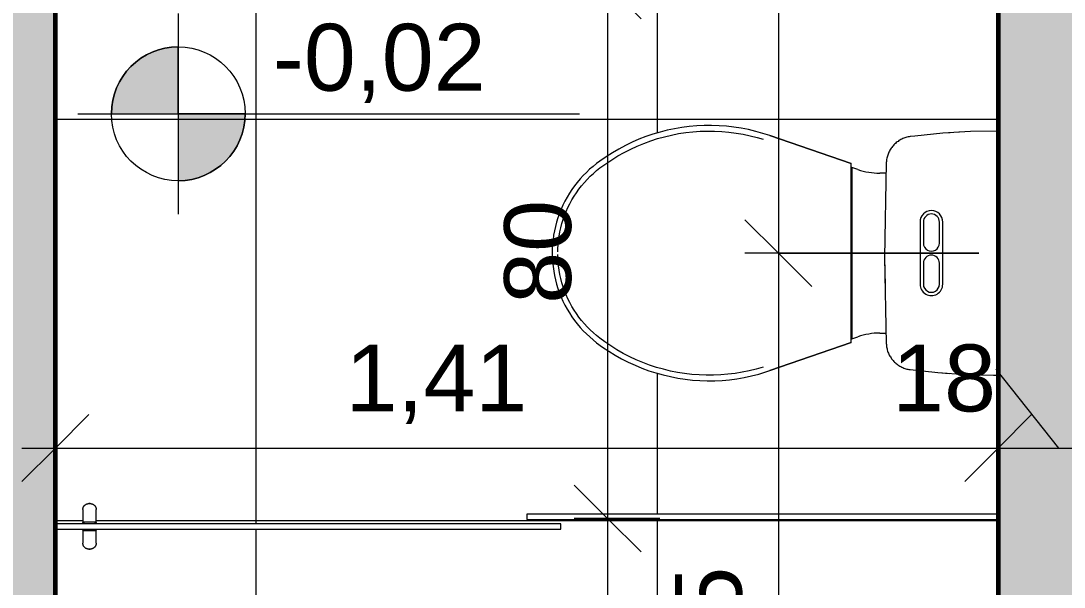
# Model space of a CAD drawing. Header units: millimetres. Extents: x -168557 to 193771, y -108373 to 197278.
# Drawn here: x 182771 to 184331, y -15529 to -14683 of the extents above; entities that cross this region are included whole.
import ezdxf

# ---------------------------------------------------------------- set-up
doc = ezdxf.new("R2010")
doc.units = ezdxf.units.MM
for name, color, linetype, lineweight in [('A-ANNO-DIMS', 211, 'Continuous', 9), ('A-ANNO-DIMS-50', 211, 'Continuous', 9), ('A-FLOR-PATT', 8, 'Continuous', 25), ('A-GENM', 13, 'Continuous', 9), ('A-WALL', 113, 'Continuous', 9), ('A-WALL-PATT', 111, 'Continuous', 25), ('G-ANNO-DIMS', 111, 'Continuous', 9), ('P-SANR-FIXT', 6, 'Continuous', 9)]:
    doc.layers.add(name, color=color, linetype=linetype, lineweight=lineweight)
doc.styles.add('@Arial Unicode MS_1', font='', dxfattribs={"height": 100})
doc.styles.add('Arial_2', font='arial.ttf', dxfattribs={"height": 100})
doc.styles.get('@Arial Unicode MS_1').set_extended_font_data('@Arial Unicode MS')
doc.dimstyles.new('CRT_-__Metros_-_Linha_de_chamada_3_5_mm_2', dxfattribs={"dimscale": 304.8, "dimtxt": 100.584485, "dimasz": 0.328084, "dimexe": 0.164042, "dimexo": 0.0625, "dimgap": 0.082021, "dimtad": 1, "dimdec": 0, "dimlfac": 0.1, "dimdsep": 46, "dimtxsty": '@Arial Unicode MS_1', "dimblk1": 'OBLIQUE', "dimblk2": 'OBLIQUE', "dimsah": 1, "dimcen": 0.09, "dimdle": 0.164042, "dimazin": 0, "dimtfac": 1, "dimtdec": 4, "dimtix": 1, "dimtmove": 0, "dimatfit": 3, "dimfxl": 0.984252, "dimfxlon": 1, "dimtvp": 1, "dimtolj": 1, "dimtzin": 0, "dimarcsym": 2})
doc.dimstyles.new('CRT_-__Metros_-_Linha_de_chamada_3_5_mm_3', dxfattribs={"dimscale": 304.8, "dimtxt": 100.584485, "dimasz": 0.328084, "dimexe": 0.164042, "dimexo": 0.0625, "dimgap": 0.082021, "dimtad": 1, "dimlfac": 0.001, "dimrnd": 0.01, "dimzin": 0, "dimdsep": 46, "dimtxsty": '@Arial Unicode MS_1', "dimblk1": 'OBLIQUE', "dimblk2": 'OBLIQUE', "dimsah": 1, "dimcen": 0.09, "dimdle": 0.164042, "dimazin": 0, "dimtfac": 1, "dimtdec": 4, "dimtix": 1, "dimtmove": 0, "dimatfit": 3, "dimfxl": 0.984252, "dimfxlon": 1, "dimtvp": 1, "dimtolj": 1, "dimtzin": 0, "dimarcsym": 2})
doc.dimstyles.new('CRT_-__Metros_-_Linha_de_chamada_3_5_mm_4', dxfattribs={"dimscale": 304.8, "dimtxt": 100.584485, "dimasz": 0.328084, "dimexe": 0.164042, "dimexo": 0.0625, "dimgap": 0.082021, "dimtad": 1, "dimdec": 0, "dimlfac": 0.1, "dimdsep": 46, "dimtxsty": '@Arial Unicode MS_1', "dimblk1": 'OBLIQUE', "dimblk2": 'OBLIQUE', "dimsah": 1, "dimcen": 0.09, "dimdle": 0.164042, "dimazin": 0, "dimtfac": 1, "dimtdec": 4, "dimtix": 1, "dimtmove": 1, "dimatfit": 3, "dimfxl": 0.984252, "dimfxlon": 1, "dimtvp": 1, "dimtolj": 1, "dimtzin": 0, "dimarcsym": 2})
doc.dimstyles.new('CRT_-__Metros_-_Linha_de_chamada_3_5_mm_5', dxfattribs={"dimscale": 304.8, "dimtxt": 100.584485, "dimasz": 0.328084, "dimexe": 0.164042, "dimexo": 0.0625, "dimgap": 0.082021, "dimtad": 1, "dimlfac": 0.001, "dimrnd": 0.01, "dimzin": 0, "dimdsep": 46, "dimtxsty": '@Arial Unicode MS_1', "dimblk1": 'OBLIQUE', "dimblk2": 'OBLIQUE', "dimsah": 1, "dimcen": 0.09, "dimdle": 0.164042, "dimazin": 0, "dimtfac": 1, "dimtdec": 4, "dimtix": 1, "dimtmove": 2, "dimatfit": 3, "dimfxl": 0.984252, "dimfxlon": 1, "dimtvp": 1, "dimtolj": 1, "dimtzin": 0, "dimarcsym": 2})
doc.dimstyles.new('CRT_-__Metros_-_Linha_de_chamada_3_5_mm_6', dxfattribs={"dimscale": 304.8, "dimtxt": 100.584485, "dimasz": 0.328084, "dimexe": 0.164042, "dimexo": 0.0625, "dimgap": 0.082021, "dimtad": 1, "dimdec": 0, "dimlfac": 0.1, "dimdsep": 46, "dimtxsty": '@Arial Unicode MS_1', "dimblk1": 'OBLIQUE', "dimblk2": 'OBLIQUE', "dimsah": 1, "dimcen": 0.09, "dimdle": 0.164042, "dimazin": 0, "dimtfac": 1, "dimtdec": 4, "dimtix": 1, "dimtmove": 2, "dimatfit": 3, "dimfxl": 0.984252, "dimfxlon": 1, "dimtvp": 1, "dimtolj": 1, "dimtzin": 0, "dimarcsym": 2})

# ---------------------------------------------------------------- blocks, each defined once
blk = doc.blocks.new('CRT_MGN_BNH_Box frontal F1 Tec-Vidro - CRT_MGN_BNH_Box frontal F1 Tec-Vidro-3529761-TERREO')
at = {"layer": 'A-GENM', "color": 55}
for p, q in [((-664, 13.3), (-664, -5.6)), ((-644, -5.6), (-644, 13.3)), ((-644, -5.6), (-664, -5.6)), ((-664, -17.8), (-664, -36.7)), ((-644, -17.8), (-664, -17.8)), ((-644, -36.7), (-644, -17.8))]:
    blk.add_line(p, q, dxfattribs=at)
at = {"layer": 'A-GENM', "color": 55, "flags": 128}
for points in [[(-664, 13.3), (-664, 13.7), (-664, 14.1), (-663.9, 14.4), (-663.9, 14.8), (-663.8, 15.1), (-663.7, 15.5), (-663.6, 15.8), (-663.5, 16.2), (-663.4, 16.5), (-663.3, 16.8), (-663.1, 17.2), (-663, 17.5), (-662.8, 17.8), (-662.6, 18.1), (-662.4, 18.4), (-662.2, 18.7), (-662, 19), (-661.8, 19.3), (-661.5, 19.5), (-661.3, 19.8), (-661, 20), (-660.7, 20.3), (-660.5, 20.5), (-660.2, 20.7), (-659.9, 20.9), (-659.6, 21.1), (-659.2, 21.3), (-658.9, 21.4), (-658.6, 21.6), (-658.3, 21.7), (-657.9, 21.9), (-657.6, 22), (-657.2, 22.1), (-656.9, 22.1), (-656.5, 22.2), (-656.2, 22.3), (-655.8, 22.3), (-655.5, 22.3), (-655.1, 22.3), (-655, 22.3)], [(-653, 22.3), (-653, 22.3), (-653, 22.3), (-653, 22.3), (-653, 22.3), (-653, 22.3), (-653, 22.3), (-653.1, 22.3), (-653.1, 22.3), (-653.1, 22.3), (-653.1, 22.3), (-653.1, 22.3), (-653.1, 22.3), (-653.2, 22.3), (-653.2, 22.3), (-653.2, 22.3), (-653.2, 22.3), (-653.2, 22.3), (-653.3, 22.3), (-653.3, 22.3), (-653.3, 22.3), (-653.4, 22.3), (-653.4, 22.3), (-653.4, 22.3), (-653.5, 22.3), (-653.5, 22.3), (-653.5, 22.3), (-653.6, 22.3), (-653.6, 22.3), (-653.6, 22.3), (-653.7, 22.3), (-653.7, 22.3), (-653.8, 22.3), (-653.8, 22.3), (-653.8, 22.3), (-653.9, 22.3), (-653.9, 22.3), (-653.9, 22.3), (-654, 22.3), (-654, 22.3), (-654.1, 22.3), (-654.1, 22.3), (-654.1, 22.3), (-654.2, 22.3), (-654.2, 22.3), (-654.3, 22.3), (-654.3, 22.3), (-654.3, 22.3), (-654.4, 22.3), (-654.4, 22.3), (-654.5, 22.3), (-654.5, 22.3), (-654.5, 22.3), (-654.6, 22.3), (-654.6, 22.3), (-654.6, 22.3), (-654.7, 22.3), (-654.7, 22.3), (-654.7, 22.3), (-654.7, 22.3), (-654.8, 22.3), (-654.8, 22.3), (-654.8, 22.3), (-654.8, 22.3), (-654.9, 22.3), (-654.9, 22.3), (-654.9, 22.3), (-654.9, 22.3), (-654.9, 22.3), (-654.9, 22.3), (-655, 22.3), (-655, 22.3), (-655, 22.3), (-655, 22.3), (-655, 22.3), (-655, 22.3), (-655, 22.3), (-655, 22.3)], [(-655, 22.3), (-655, 22.3), (-655, 22.3), (-655, 22.3), (-655, 22.3), (-655, 22.3), (-655, 22.3), (-654.9, 22.3), (-654.9, 22.3), (-654.9, 22.3), (-654.9, 22.3), (-654.9, 22.3), (-654.9, 22.3), (-654.8, 22.3), (-654.8, 22.3), (-654.8, 22.3), (-654.8, 22.3), (-654.8, 22.3), (-654.7, 22.3), (-654.7, 22.3), (-654.7, 22.3), (-654.6, 22.3), (-654.6, 22.3), (-654.6, 22.3), (-654.5, 22.3), (-654.5, 22.3), (-654.5, 22.3), (-654.4, 22.3), (-654.4, 22.3), (-654.4, 22.3), (-654.3, 22.3), (-654.3, 22.3), (-654.2, 22.3), (-654.2, 22.3), (-654.2, 22.3), (-654.1, 22.3), (-654.1, 22.3), (-654.1, 22.3), (-654, 22.3), (-654, 22.3), (-653.9, 22.3), (-653.9, 22.3), (-653.9, 22.3), (-653.8, 22.3), (-653.8, 22.3), (-653.7, 22.3), (-653.7, 22.3), (-653.7, 22.3), (-653.6, 22.3), (-653.6, 22.3), (-653.5, 22.3), (-653.5, 22.3), (-653.5, 22.3), (-653.4, 22.3), (-653.4, 22.3), (-653.4, 22.3), (-653.3, 22.3), (-653.3, 22.3), (-653.3, 22.3), (-653.3, 22.3), (-653.2, 22.3), (-653.2, 22.3), (-653.2, 22.3), (-653.2, 22.3), (-653.1, 22.3), (-653.1, 22.3), (-653.1, 22.3), (-653.1, 22.3), (-653.1, 22.3), (-653.1, 22.3), (-653, 22.3), (-653, 22.3), (-653, 22.3), (-653, 22.3), (-653, 22.3), (-653, 22.3), (-653, 22.3), (-653, 22.3)], [(-653, 22.3), (-652.6, 22.3), (-652.3, 22.3), (-651.9, 22.3), (-651.6, 22.2), (-651.2, 22.2), (-650.9, 22.1), (-650.5, 22), (-650.2, 21.9), (-649.8, 21.8), (-649.5, 21.6), (-649.2, 21.5), (-648.8, 21.3), (-648.5, 21.2), (-648.2, 21), (-647.9, 20.8), (-647.6, 20.6), (-647.3, 20.3), (-647.1, 20.1), (-646.8, 19.9), (-646.5, 19.6), (-646.3, 19.3), (-646.1, 19.1), (-645.8, 18.8), (-645.6, 18.5), (-645.4, 18.2), (-645.2, 17.9), (-645.1, 17.6), (-644.9, 17.3), (-644.7, 16.9), (-644.6, 16.6), (-644.5, 16.3), (-644.4, 15.9), (-644.3, 15.6), (-644.2, 15.2), (-644.1, 14.9), (-644.1, 14.5), (-644, 14.2), (-644, 13.8), (-644, 13.4), (-644, 13.3)], [(-663, -7.7), (-663, -7.7), (-663.1, -7.7), (-663.1, -7.6), (-663.2, -7.6), (-663.2, -7.6), (-663.2, -7.6), (-663.3, -7.6), (-663.3, -7.6), (-663.4, -7.6), (-663.4, -7.6), (-663.4, -7.5), (-663.5, -7.5), (-663.5, -7.5), (-663.5, -7.5), (-663.6, -7.5), (-663.6, -7.4), (-663.6, -7.4), (-663.7, -7.4), (-663.7, -7.3), (-663.7, -7.3), (-663.8, -7.3), (-663.8, -7.2), (-663.8, -7.2), (-663.8, -7.2), (-663.9, -7.1), (-663.9, -7.1), (-663.9, -7.1), (-663.9, -7), (-663.9, -7), (-663.9, -6.9), (-664, -6.9), (-664, -6.9), (-664, -6.8), (-664, -6.8), (-664, -6.7), (-664, -6.7), (-664, -6.7), (-664, -6.6), (-664, -6.6), (-664, -6.5), (-664, -6.5), (-664, -6.5), (-664, -6.4), (-664, -6.4), (-664, -6.3), (-664, -6.3), (-663.9, -6.2), (-663.9, -6.2), (-663.9, -6.2), (-663.9, -6.1), (-663.9, -6.1), (-663.8, -6.1), (-663.8, -6), (-663.8, -6), (-663.8, -6), (-663.7, -5.9), (-663.7, -5.9), (-663.7, -5.9), (-663.7, -5.8), (-663.6, -5.8), (-663.6, -5.8), (-663.6, -5.8), (-663.5, -5.7), (-663.5, -5.7), (-663.5, -5.7), (-663.4, -5.7), (-663.4, -5.7), (-663.3, -5.6), (-663.3, -5.6), (-663.3, -5.6), (-663.2, -5.6), (-663.2, -5.6), (-663.1, -5.6), (-663.1, -5.6), (-663.1, -5.6), (-663, -5.6), (-663, -5.6), (-663, -5.6)], [(-645, -5.6), (-645.1, -5.6), (-645.1, -5.6), (-645.1, -5.6), (-645.2, -5.6), (-645.2, -5.6), (-645.3, -5.6), (-645.4, -5.6), (-645.5, -5.6), (-645.6, -5.6), (-645.8, -5.6), (-645.9, -5.6), (-646.1, -5.6), (-646.2, -5.6), (-646.4, -5.6), (-646.6, -5.6), (-646.8, -5.6), (-647, -5.6), (-647.3, -5.6), (-647.5, -5.6), (-647.8, -5.6), (-648, -5.6), (-648.3, -5.6), (-648.6, -5.6), (-648.9, -5.6), (-649.2, -5.6), (-649.5, -5.6), (-649.8, -5.6), (-650.1, -5.6), (-650.4, -5.6), (-650.8, -5.6), (-651.1, -5.6), (-651.4, -5.6), (-651.8, -5.6), (-652.1, -5.6), (-652.5, -5.6), (-652.8, -5.6), (-653.2, -5.6), (-653.5, -5.6), (-653.9, -5.6), (-654.3, -5.6), (-654.6, -5.6), (-655, -5.6), (-655.3, -5.6), (-655.7, -5.6), (-656, -5.6), (-656.4, -5.6), (-656.7, -5.6), (-657.1, -5.6), (-657.4, -5.6), (-657.7, -5.6), (-658, -5.6), (-658.4, -5.6), (-658.7, -5.6), (-659, -5.6), (-659.3, -5.6), (-659.6, -5.6), (-659.8, -5.6), (-660.1, -5.6), (-660.4, -5.6), (-660.6, -5.6), (-660.8, -5.6), (-661.1, -5.6), (-661.3, -5.6), (-661.5, -5.6), (-661.7, -5.6), (-661.8, -5.6), (-662, -5.6), (-662.2, -5.6), (-662.3, -5.6), (-662.4, -5.6), (-662.5, -5.6), (-662.6, -5.6), (-662.7, -5.6), (-662.8, -5.6), (-662.9, -5.6), (-662.9, -5.6), (-662.9, -5.6), (-662.9, -5.6), (-663, -5.6)], [(-663, -5.6), (-662.9, -5.6), (-662.9, -5.6), (-662.9, -5.6), (-662.8, -5.6), (-662.8, -5.6), (-662.7, -5.6), (-662.6, -5.6), (-662.5, -5.6), (-662.4, -5.6), (-662.2, -5.6), (-662.1, -5.6), (-661.9, -5.6), (-661.8, -5.6), (-661.6, -5.6), (-661.4, -5.6)], [(-646.5, -5.6), (-646.3, -5.6), (-646.2, -5.6), (-646, -5.6), (-645.8, -5.6), (-645.7, -5.6), (-645.6, -5.6), (-645.5, -5.6), (-645.4, -5.6), (-645.3, -5.6), (-645.2, -5.6), (-645.1, -5.6), (-645.1, -5.6), (-645.1, -5.6), (-645.1, -5.6), (-645, -5.6)], [(-645, -5.6), (-645, -5.6), (-645, -5.6), (-644.9, -5.6), (-644.9, -5.6), (-644.8, -5.6), (-644.8, -5.6), (-644.8, -5.6), (-644.7, -5.6), (-644.7, -5.6), (-644.6, -5.6), (-644.6, -5.7), (-644.6, -5.7), (-644.5, -5.7), (-644.5, -5.7), (-644.5, -5.7), (-644.4, -5.8), (-644.4, -5.8), (-644.4, -5.8), (-644.3, -5.8), (-644.3, -5.9), (-644.3, -5.9), (-644.2, -5.9), (-644.2, -6), (-644.2, -6), (-644.2, -6), (-644.1, -6.1), (-644.1, -6.1), (-644.1, -6.2), (-644.1, -6.2), (-644.1, -6.2), (-644.1, -6.3), (-644, -6.3), (-644, -6.3), (-644, -6.4), (-644, -6.4), (-644, -6.5), (-644, -6.5), (-644, -6.6), (-644, -6.6), (-644, -6.6), (-644, -6.7), (-644, -6.7), (-644, -6.8), (-644, -6.8), (-644, -6.8), (-644, -6.9), (-644, -6.9), (-644.1, -7), (-644.1, -7), (-644.1, -7), (-644.1, -7.1), (-644.1, -7.1), (-644.2, -7.2), (-644.2, -7.2), (-644.2, -7.2), (-644.2, -7.3), (-644.3, -7.3), (-644.3, -7.3), (-644.3, -7.4), (-644.3, -7.4), (-644.4, -7.4), (-644.4, -7.4), (-644.4, -7.5), (-644.5, -7.5), (-644.5, -7.5), (-644.5, -7.5), (-644.6, -7.5), (-644.6, -7.6), (-644.7, -7.6), (-644.7, -7.6), (-644.7, -7.6), (-644.8, -7.6), (-644.8, -7.6), (-644.9, -7.6), (-644.9, -7.6), (-644.9, -7.7), (-645, -7.7), (-645, -7.7)], [(-663, -17.8), (-663, -17.8), (-663, -17.8), (-663.1, -17.7), (-663.1, -17.7), (-663.2, -17.7), (-663.2, -17.7), (-663.2, -17.7), (-663.3, -17.7), (-663.3, -17.7), (-663.4, -17.7), (-663.4, -17.7), (-663.4, -17.6), (-663.5, -17.6), (-663.5, -17.6), (-663.5, -17.6), (-663.6, -17.5), (-663.6, -17.5), (-663.6, -17.5), (-663.7, -17.5), (-663.7, -17.4), (-663.7, -17.4), (-663.8, -17.4), (-663.8, -17.3), (-663.8, -17.3), (-663.8, -17.3), (-663.9, -17.2), (-663.9, -17.2), (-663.9, -17.2), (-663.9, -17.1), (-663.9, -17.1), (-663.9, -17), (-664, -17), (-664, -17), (-664, -16.9), (-664, -16.9), (-664, -16.8), (-664, -16.8), (-664, -16.8), (-664, -16.7), (-664, -16.7), (-664, -16.6), (-664, -16.6), (-664, -16.6), (-664, -16.5), (-664, -16.5), (-664, -16.4), (-664, -16.4), (-663.9, -16.3), (-663.9, -16.3), (-663.9, -16.3), (-663.9, -16.2), (-663.9, -16.2), (-663.8, -16.2), (-663.8, -16.1), (-663.8, -16.1), (-663.8, -16.1), (-663.7, -16), (-663.7, -16), (-663.7, -16), (-663.7, -15.9), (-663.6, -15.9), (-663.6, -15.9), (-663.6, -15.9), (-663.5, -15.8), (-663.5, -15.8), (-663.5, -15.8), (-663.4, -15.8), (-663.4, -15.8), (-663.3, -15.7), (-663.3, -15.7), (-663.3, -15.7), (-663.2, -15.7), (-663.2, -15.7), (-663.1, -15.7), (-663.1, -15.7), (-663.1, -15.7), (-663, -15.7), (-663, -15.7)], [(-663, -17.8), (-662.9, -17.8), (-662.9, -17.8), (-662.9, -17.8), (-662.8, -17.8), (-662.8, -17.8), (-662.7, -17.8), (-662.6, -17.8), (-662.5, -17.8), (-662.4, -17.8), (-662.2, -17.8), (-662.1, -17.8), (-661.9, -17.8), (-661.8, -17.8), (-661.6, -17.8), (-661.4, -17.8), (-661.2, -17.8), (-661, -17.8), (-660.7, -17.8), (-660.5, -17.8), (-660.2, -17.8), (-660, -17.8), (-659.7, -17.8), (-659.4, -17.8), (-659.1, -17.8), (-658.8, -17.8), (-658.5, -17.8), (-658.2, -17.8), (-657.9, -17.8), (-657.6, -17.8), (-657.2, -17.8), (-656.9, -17.8), (-656.6, -17.8), (-656.2, -17.8), (-655.9, -17.8), (-655.5, -17.8), (-655.2, -17.8), (-654.8, -17.8), (-654.5, -17.8), (-654.1, -17.8), (-653.7, -17.8), (-653.4, -17.8), (-653, -17.8), (-652.7, -17.8), (-652.3, -17.8), (-652, -17.8), (-651.6, -17.8), (-651.3, -17.8), (-650.9, -17.8), (-650.6, -17.8), (-650.3, -17.8), (-650, -17.8), (-649.6, -17.8), (-649.3, -17.8), (-649, -17.8), (-648.7, -17.8), (-648.4, -17.8), (-648.2, -17.8), (-647.9, -17.8), (-647.6, -17.8), (-647.4, -17.8), (-647.2, -17.8), (-646.9, -17.8), (-646.7, -17.8), (-646.5, -17.8), (-646.3, -17.8), (-646.2, -17.8), (-646, -17.8), (-645.8, -17.8), (-645.7, -17.8), (-645.6, -17.8), (-645.5, -17.8), (-645.4, -17.8), (-645.3, -17.8), (-645.2, -17.8), (-645.1, -17.8), (-645.1, -17.8), (-645.1, -17.8), (-645.1, -17.8), (-645, -17.8)], [(-661.5, -17.8), (-661.7, -17.8), (-661.8, -17.8), (-662, -17.8), (-662.2, -17.8), (-662.3, -17.8), (-662.4, -17.8), (-662.5, -17.8), (-662.6, -17.8), (-662.7, -17.8), (-662.8, -17.8), (-662.9, -17.8), (-662.9, -17.8), (-662.9, -17.8), (-662.9, -17.8), (-663, -17.8)], [(-645, -17.8), (-645.1, -17.8), (-645.1, -17.8), (-645.1, -17.8), (-645.2, -17.8), (-645.2, -17.8), (-645.3, -17.8), (-645.4, -17.8), (-645.5, -17.8), (-645.6, -17.8), (-645.8, -17.8), (-645.9, -17.8), (-646.1, -17.8), (-646.2, -17.8), (-646.4, -17.8), (-646.6, -17.8)], [(-645, -15.7), (-645, -15.7), (-644.9, -15.7), (-644.9, -15.7), (-644.8, -15.7), (-644.8, -15.7), (-644.8, -15.7), (-644.7, -15.7), (-644.7, -15.7), (-644.6, -15.7), (-644.6, -15.8), (-644.6, -15.8), (-644.5, -15.8), (-644.5, -15.8), (-644.5, -15.8), (-644.4, -15.9), (-644.4, -15.9), (-644.4, -15.9), (-644.3, -15.9), (-644.3, -16), (-644.3, -16), (-644.2, -16), (-644.2, -16.1), (-644.2, -16.1), (-644.2, -16.1), (-644.1, -16.2), (-644.1, -16.2), (-644.1, -16.3), (-644.1, -16.3), (-644.1, -16.3), (-644.1, -16.4), (-644, -16.4), (-644, -16.4), (-644, -16.5), (-644, -16.5), (-644, -16.6), (-644, -16.6), (-644, -16.7), (-644, -16.7), (-644, -16.7), (-644, -16.8), (-644, -16.8), (-644, -16.9), (-644, -16.9), (-644, -16.9), (-644, -17), (-644, -17), (-644.1, -17.1), (-644.1, -17.1), (-644.1, -17.1), (-644.1, -17.2), (-644.1, -17.2), (-644.2, -17.3), (-644.2, -17.3), (-644.2, -17.3), (-644.2, -17.4), (-644.3, -17.4), (-644.3, -17.4), (-644.3, -17.5), (-644.3, -17.5), (-644.4, -17.5), (-644.4, -17.5), (-644.4, -17.6), (-644.5, -17.6), (-644.5, -17.6), (-644.5, -17.6), (-644.6, -17.6), (-644.6, -17.7), (-644.7, -17.7), (-644.7, -17.7), (-644.7, -17.7), (-644.8, -17.7), (-644.8, -17.7), (-644.9, -17.7), (-644.9, -17.7), (-644.9, -17.8), (-645, -17.8), (-645, -17.8), (-645, -17.8)], [(-655, -45.7), (-655.4, -45.7), (-655.7, -45.6), (-656.1, -45.6), (-656.4, -45.5), (-656.8, -45.5), (-657.1, -45.4), (-657.5, -45.3), (-657.8, -45.2), (-658.2, -45.1), (-658.5, -44.9), (-658.8, -44.8), (-659.2, -44.6), (-659.5, -44.5), (-659.8, -44.3), (-660.1, -44.1), (-660.4, -43.9), (-660.7, -43.7), (-660.9, -43.4), (-661.2, -43.2), (-661.5, -42.9), (-661.7, -42.7), (-661.9, -42.4), (-662.2, -42.1), (-662.4, -41.8), (-662.6, -41.5), (-662.8, -41.2), (-662.9, -40.9), (-663.1, -40.6), (-663.3, -40.3), (-663.4, -39.9), (-663.5, -39.6), (-663.6, -39.2), (-663.7, -38.9), (-663.8, -38.5), (-663.9, -38.2), (-663.9, -37.8), (-664, -37.5), (-664, -37.1), (-664, -36.8), (-664, -36.7)], [(-655, -45.7), (-655, -45.7), (-655, -45.7), (-655, -45.7), (-655, -45.7), (-655, -45.7), (-655, -45.7), (-654.9, -45.7), (-654.9, -45.7), (-654.9, -45.7), (-654.9, -45.7), (-654.9, -45.7), (-654.9, -45.7), (-654.8, -45.7), (-654.8, -45.7), (-654.8, -45.7), (-654.8, -45.7), (-654.8, -45.7), (-654.7, -45.7), (-654.7, -45.7), (-654.7, -45.7), (-654.6, -45.7), (-654.6, -45.7), (-654.6, -45.7), (-654.5, -45.7), (-654.5, -45.7), (-654.5, -45.7), (-654.4, -45.7), (-654.4, -45.7), (-654.4, -45.7), (-654.3, -45.7), (-654.3, -45.7), (-654.2, -45.7), (-654.2, -45.7), (-654.2, -45.7), (-654.1, -45.7), (-654.1, -45.7), (-654.1, -45.7), (-654, -45.7), (-654, -45.7), (-653.9, -45.7), (-653.9, -45.7), (-653.9, -45.7), (-653.8, -45.7), (-653.8, -45.7), (-653.7, -45.7), (-653.7, -45.7), (-653.7, -45.7), (-653.6, -45.7), (-653.6, -45.7), (-653.5, -45.7), (-653.5, -45.7), (-653.5, -45.7), (-653.4, -45.7), (-653.4, -45.7), (-653.4, -45.7), (-653.3, -45.7), (-653.3, -45.7), (-653.3, -45.7), (-653.3, -45.7), (-653.2, -45.7), (-653.2, -45.7), (-653.2, -45.7), (-653.2, -45.7), (-653.1, -45.7), (-653.1, -45.7), (-653.1, -45.7), (-653.1, -45.7), (-653.1, -45.7), (-653.1, -45.7), (-653, -45.7), (-653, -45.7), (-653, -45.7), (-653, -45.7), (-653, -45.7), (-653, -45.7), (-653, -45.7), (-653, -45.7)], [(-653, -45.7), (-653, -45.7), (-653, -45.7), (-653, -45.7), (-653, -45.7), (-653, -45.7), (-653, -45.7), (-653.1, -45.7), (-653.1, -45.7), (-653.1, -45.7), (-653.1, -45.7), (-653.1, -45.7), (-653.1, -45.7), (-653.2, -45.7), (-653.2, -45.7), (-653.2, -45.7), (-653.2, -45.7), (-653.2, -45.7), (-653.3, -45.7), (-653.3, -45.7), (-653.3, -45.7), (-653.4, -45.7), (-653.4, -45.7), (-653.4, -45.7), (-653.5, -45.7), (-653.5, -45.7), (-653.5, -45.7), (-653.6, -45.7), (-653.6, -45.7), (-653.6, -45.7), (-653.7, -45.7), (-653.7, -45.7), (-653.8, -45.7), (-653.8, -45.7), (-653.8, -45.7), (-653.9, -45.7), (-653.9, -45.7), (-653.9, -45.7), (-654, -45.7), (-654, -45.7), (-654.1, -45.7), (-654.1, -45.7), (-654.1, -45.7), (-654.2, -45.7), (-654.2, -45.7), (-654.3, -45.7), (-654.3, -45.7), (-654.3, -45.7), (-654.4, -45.7), (-654.4, -45.7), (-654.5, -45.7), (-654.5, -45.7), (-654.5, -45.7), (-654.6, -45.7), (-654.6, -45.7), (-654.6, -45.7), (-654.7, -45.7), (-654.7, -45.7), (-654.7, -45.7), (-654.7, -45.7), (-654.8, -45.7), (-654.8, -45.7), (-654.8, -45.7), (-654.8, -45.7), (-654.9, -45.7), (-654.9, -45.7), (-654.9, -45.7), (-654.9, -45.7), (-654.9, -45.7), (-654.9, -45.7), (-655, -45.7), (-655, -45.7), (-655, -45.7), (-655, -45.7), (-655, -45.7), (-655, -45.7), (-655, -45.7), (-655, -45.7)], [(-644, -36.7), (-644, -37), (-644, -37.4), (-644.1, -37.7), (-644.1, -38.1), (-644.2, -38.4), (-644.3, -38.8), (-644.4, -39.1), (-644.5, -39.5), (-644.6, -39.8), (-644.7, -40.2), (-644.9, -40.5), (-645, -40.8), (-645.2, -41.1), (-645.4, -41.4), (-645.6, -41.7), (-645.8, -42), (-646, -42.3), (-646.2, -42.6), (-646.5, -42.9), (-646.7, -43.1), (-647, -43.4), (-647.3, -43.6), (-647.5, -43.8), (-647.8, -44), (-648.1, -44.2), (-648.4, -44.4), (-648.8, -44.6), (-649.1, -44.8), (-649.4, -44.9), (-649.7, -45), (-650.1, -45.2), (-650.4, -45.3), (-650.8, -45.4), (-651.1, -45.5), (-651.5, -45.5), (-651.8, -45.6), (-652.2, -45.6), (-652.5, -45.6), (-652.9, -45.7), (-653, -45.7)]]:
    blk.add_lwpolyline(points, dxfattribs=at)
blk = doc.blocks.new('CRT-POR-Folha-Madeira-Face Based vidro - CRT-POR-Folha-Madeira-Face Based vidro-3529762-TERREO')
at = {"layer": 'A-GENM'}
for p, q in [((2205.4, -15419.9), (1500.4, -15419.9)), ((1500.4, -15419.9), (1500.4, -15427.9)), ((1500.4, -15427.9), (2205.4, -15427.9)), ((2205.4, -15427.9), (2205.4, -15419.9))]:
    blk.add_line(p, q, dxfattribs=at)
blk = doc.blocks.new('CRT-POR-Folha-Madeira-Face Based vidro - CRT-POR-Folha-Madeira-Face Based vidro-3529763-TERREO')
at = {"layer": 'A-GENM'}
for p, q in [((1551.4, -15434), (796.4, -15434)), ((796.4, -15434), (796.4, -15442)), ((796.4, -15442), (1551.4, -15442)), ((1551.4, -15442), (1551.4, -15434))]:
    blk.add_line(p, q, dxfattribs=at)
blk = doc.blocks.new('Bacia Sanitária - Caixa acoplada-3529764-TERREO')
at = {"layer": 'P-SANR-FIXT'}
for p, q in [((171.5, -173), (78.5, -173)), ((110, -178), (78.5, -178)), ((171.5, -178), (140, -178)), ((78.5, -202), (110, -202)), ((140, -202), (171.5, -202)), ((78.5, -207), (171.5, -207)), ((5.5, -257.8), (5.5, -267.2)), ((244.5, -267.2), (244.5, -257.8)), ((-8.8, -310), (-50.6, -431.4)), ((-50.6, -431.4), (-8.8, -310)), ((-3.2, -309), (-3.5, -310)), ((0, -299.8), (-3.2, -309)), ((-3.2, -309), (253.2, -309)), ((242.9, -310), (7.1, -310)), ((253.2, -309), (250, -299.8)), ((253.5, -310), (253.2, -309)), ((300.6, -431.4), (258.8, -310)), ((258.8, -310), (300.6, -431.4))]:
    blk.add_line(p, q, dxfattribs=at)
at = {"layer": 'P-SANR-FIXT', "flags": 128}
for points in [[(-57.5, -90), (-56.7, -131.6), (-54.2, -173.1), (-50, -214.5), (-49.1, -221.6)], [(-57.5, -90), (-56.7, -131.6), (-55.6, -148.8)], [(299.1, -221.6), (303.6, -180.3), (306.4, -138.8), (307.5, -97.2), (307.5, -90)], [(305.6, -150.2), (306.4, -138.8), (307.5, -97.2), (307.5, -90)], [(-54.9, -161.7), (-54.2, -173.1), (-50, -214.5), (-49.1, -221.6)], [(299.1, -221.6), (303.6, -180.3), (304.7, -163.1)], [(-49.1, -221.6), (-48.9, -223.3), (-48.6, -224.9), (-48.2, -226.5), (-47.8, -228.1), (-47.3, -229.6), (-46.7, -231.2), (-46.1, -232.7), (-45.4, -234.2), (-44.7, -235.6), (-43.9, -237.1), (-43.1, -238.5), (-42.1, -239.8), (-41.2, -241.2), (-40.2, -242.5), (-39.1, -243.7), (-38, -244.9), (-36.8, -246.1), (-35.6, -247.2), (-34.4, -248.2), (-33.1, -249.2), (-31.7, -250.2), (-30.4, -251.1), (-29, -252), (-27.5, -252.7), (-26.1, -253.5), (-24.6, -254.2), (-23.1, -254.8), (-21.5, -255.3), (-19.9, -255.8), (-18.4, -256.2), (-16.8, -256.6), (-15.2, -256.9), (-13.5, -257.1), (-11.9, -257.3), (-10.3, -257.4), (-10, -257.4)], [(-49.1, -221.6), (-48.9, -223.3), (-48.6, -224.9), (-48.2, -226.5), (-47.8, -228.1), (-47.3, -229.6), (-46.7, -231.2), (-46.1, -232.7), (-45.4, -234.2), (-44.7, -235.6), (-43.9, -237.1), (-43.1, -238.5), (-42.1, -239.8), (-41.2, -241.2), (-40.2, -242.5), (-39.1, -243.7), (-38, -244.9), (-36.8, -246.1), (-35.6, -247.2), (-34.4, -248.2), (-33.1, -249.2), (-31.7, -250.2), (-30.4, -251.1), (-29, -252), (-27.5, -252.7), (-26.1, -253.5), (-24.6, -254.2), (-23.1, -254.8), (-21.5, -255.3), (-19.9, -255.8), (-18.4, -256.2), (-16.8, -256.6), (-15.2, -256.9), (-13.5, -257.1), (-11.9, -257.3), (-10.3, -257.4)], [(260, -257.4), (261.7, -257.3), (263.3, -257.2), (264.9, -256.9), (266.5, -256.7), (268.1, -256.3), (269.7, -255.9), (271.3, -255.4), (272.8, -254.9), (274.4, -254.2), (275.9, -253.6), (277.3, -252.9), (278.8, -252.1), (280.2, -251.2), (281.6, -250.3), (282.9, -249.4), (284.2, -248.4), (285.4, -247.3), (286.7, -246.2), (287.8, -245.1), (288.9, -243.9), (290, -242.6), (291, -241.4), (292, -240), (292.9, -238.7), (293.8, -237.3), (294.6, -235.8), (295.3, -234.4), (296, -232.9), (296.7, -231.4), (297.2, -229.8), (297.7, -228.3), (298.2, -226.7), (298.5, -225.1), (298.9, -223.5), (299.1, -221.9), (299.1, -221.6)], [(260, -257.4), (261.7, -257.3), (263.3, -257.2), (264.9, -256.9), (266.5, -256.7), (268.1, -256.3), (269.7, -255.9), (271.3, -255.4), (272.8, -254.9), (274.4, -254.2), (275.9, -253.6), (277.3, -252.9), (278.8, -252.1), (280.2, -251.2), (281.6, -250.3), (282.9, -249.4), (284.2, -248.4), (285.4, -247.3), (286.7, -246.2), (287.8, -245.1), (288.9, -243.9), (290, -242.6), (291, -241.4), (292, -240), (292.9, -238.7), (293.8, -237.3), (294.6, -235.8), (295.3, -234.4), (296, -232.9), (296.7, -231.4), (297.2, -229.8), (297.7, -228.3), (298.2, -226.7), (298.5, -225.1), (298.9, -223.5), (299.1, -221.9)], [(-10, -257.4), (131.5, -260), (260, -257.4)], [(128.5, -259.9), (131.5, -260), (173.9, -259.1)], [(7.1, -310), (3.6, -310), (0.2, -310), (-2.8, -310), (-5.3, -310), (-7.2, -310), (-8.4, -310), (-8.8, -310)], [(258.8, -310), (258.4, -310), (257.2, -310), (255.3, -310), (252.8, -310), (249.8, -310), (246.4, -310), (242.9, -310)], [(-50.6, -431.4), (-54, -441.9), (-57, -452.7), (-59.6, -463.5), (-61.7, -474.4), (-63.4, -485.4), (-64.6, -496.5), (-65.4, -507.6), (-65.8, -518.7), (-65.7, -529.9), (-65.2, -541), (-64.2, -552.1), (-62.8, -563.1), (-60.9, -574.1), (-58.6, -585), (-55.9, -595.8), (-52.7, -606.4), (-49.1, -617), (-45.1, -627.3), (-40.7, -637.6), (-35.9, -647.6), (-30.6, -657.4), (-25, -667), (-19, -676.4), (-12.7, -685.6), (-8.9, -690.7)], [(258.9, -690.7), (265.4, -681.7), (271.6, -672.5), (277.5, -663), (282.9, -653.3), (288, -643.4), (292.6, -633.2), (296.9, -622.9), (300.7, -612.5), (304.1, -601.9), (307.1, -591.2), (309.6, -580.3), (311.7, -569.4), (313.4, -558.4), (314.6, -547.3), (315.4, -536.2), (315.8, -525.1), (315.7, -514), (315.1, -502.9), (314.1, -491.8), (312.7, -480.7), (310.8, -469.8), (308.5, -458.9), (305.8, -448.1), (302.6, -437.4), (300.6, -431.4)], [(-2.3, -685.7), (-8.6, -676.9), (-14.7, -668), (-20.3, -658.8), (-25.6, -649.4), (-30.5, -639.7), (-35, -629.9), (-39.1, -619.9), (-42.8, -609.8), (-46.1, -599.5), (-49, -589.1), (-51.5, -578.6), (-53.6, -568), (-55.2, -557.3), (-56.4, -546.6), (-57.1, -535.8), (-57.5, -525), (-57.4, -514.2), (-56.9, -503.4), (-55.9, -492.7), (-54.5, -482), (-52.7, -471.3), (-50.5, -460.8), (-47.8, -450.3), (-45.2, -441.6)], [(295.2, -441.6), (298.2, -451.9), (300.8, -462.4), (303, -473), (304.8, -483.6), (306.1, -494.4), (307, -505.1), (307.4, -515.9), (307.5, -526.7), (307.1, -537.5), (306.2, -548.3), (305, -559), (303.3, -569.7), (301.2, -580.2), (298.6, -590.7), (295.7, -601.1), (292.3, -611.4), (288.5, -621.5), (284.3, -631.5), (279.8, -641.2), (274.8, -650.8), (269.5, -660.2), (263.7, -669.4), (257.7, -678.3), (252.3, -685.7)], [(122.9, -748.7), (118.6, -748.6), (112.2, -748.2), (105.8, -747.6), (99.5, -746.7), (93.2, -745.5), (87, -744.1), (80.8, -742.5), (74.7, -740.6), (68.6, -738.4), (62.7, -736.1), (56.8, -733.5), (51.1, -730.6), (45.5, -727.6), (40, -724.3), (34.7, -720.8), (29.4, -717), (24.4, -713.1), (19.5, -709), (14.8, -704.7), (10.2, -700.2), (5.9, -695.5), (1.7, -690.6), (-2.3, -685.7)], [(252.3, -685.7), (248.3, -690.7), (244.1, -695.5), (239.7, -700.2), (235.2, -704.7), (230.5, -709), (225.6, -713.1), (220.5, -717.1), (215.3, -720.8), (210, -724.3), (204.5, -727.6), (198.9, -730.6), (193.1, -733.5), (187.3, -736.1), (181.3, -738.5), (175.3, -740.6), (169.2, -742.5), (163, -744.1), (156.7, -745.5), (150.5, -746.7), (144.1, -747.6), (137.7, -748.2), (131.4, -748.6), (127, -748.7)], [(-8.9, -690.7), (-4.7, -696), (-0.3, -701.1), (4.3, -706), (9.1, -710.7), (14.1, -715.3), (19.2, -719.6), (24.5, -723.7), (30, -727.6), (35.6, -731.3), (41.4, -734.8), (47.3, -738), (53.4, -741), (59.5, -743.7), (65.8, -746.2), (72.1, -748.5), (78.5, -750.5), (85, -752.2), (91.6, -753.7), (98.2, -754.9), (104.9, -755.8), (111.6, -756.5), (118.3, -756.9), (125, -757), (131.8, -756.9), (138.5, -756.5), (145.2, -755.8), (151.9, -754.8), (158.5, -753.6), (165, -752.2), (171.5, -750.4), (178, -748.4), (184.3, -746.2), (190.6, -743.7), (196.7, -741), (202.8, -738), (208.7, -734.7), (214.4, -731.3), (220.1, -727.6), (225.5, -723.7), (230.9, -719.5), (236, -715.2), (241, -710.7), (245.8, -705.9), (250.3, -701), (254.7, -695.9), (258.9, -690.7)]]:
    blk.add_lwpolyline(points, dxfattribs=at)
at = {"layer": 'P-SANR-FIXT'}
for centre, radius, start, end in [((78.5, -190), 17, 90, 270), ((78.5, -190), 12, 90, 270), ((110, -190), 12, 270, 90), ((140, -190), 12, 90, 270), ((171.5, -190), 17, 270, 90), ((171.5, -190), 12, 270, 90), ((-8.5, -216.5), 41, 225.2401, 227.543), ((258.5, -216.5), 41, 310.0668, 312.457), ((-94.5, -267.2), 100, 340.9814, 0), ((344.5, -267.2), 100, 180, 199.0186)]:
    blk.add_arc(centre, radius, start, end, dxfattribs=at)
blk = doc.blocks.new('DIMBLOCK157-TERREO')
at = {"layer": 'A-ANNO-DIMS-50', "transparency": 16777216}
for p, q in [((182822.3, -15021), (182822.3, -15371)), ((182822.3, -15321), (182822.3, -15021)), ((184232.3, -15021), (184232.3, -15371)), ((184232.3, -15321), (184232.3, -15021)), ((182772.3, -15321), (184232.3, -15321))]:
    blk.add_line(p, q, dxfattribs=at)
at = {"layer": 'A-ANNO-DIMS-50', "lineweight": 18, "transparency": 16777216}
for p, q in [((182822.3, -15321), (182872.3, -15271)), ((184232.3, -15321), (184282.3, -15271)), ((182822.3, -15321), (182772.3, -15371)), ((184232.3, -15321), (184182.3, -15371))]:
    blk.add_line(p, q, dxfattribs=at)
at = {"layer": 'A-ANNO-DIMS-50', "color": 0, "transparency": 16777216, "insert": (183256.1, -15166.2), "char_height": 100, "width": 324.675, "attachment_point": 1, "line_spacing_factor": 1.117605, "style": '@Arial Unicode MS_1'}
blk.add_mtext('1,41', dxfattribs=at)
blk = doc.blocks.new('_Oblique')
at = {"color": 0, "linetype": 'ByBlock', "lineweight": -2}
blk.add_line((-0.5, -0.5), (0.5, 0.5), dxfattribs=at)
blk = doc.blocks.new('DIMBLOCK158-TERREO')
at = {"layer": 'A-ANNO-DIMS-50', "transparency": 16777216}
for p, q in [((184232.3, -15021), (184232.3, -15371)), ((184232.3, -15321), (184232.3, -15021)), ((184412.3, -15021), (184412.3, -15371)), ((184412.3, -15321), (184412.3, -15021)), ((184228.5, -15202.9), (184322.3, -15321)), ((184228.5, -15202.9), (184228.5, -15202.9)), ((184232.3, -15321), (184412.3, -15321))]:
    blk.add_line(p, q, dxfattribs=at)
at = {"layer": 'A-ANNO-DIMS-50', "lineweight": 18, "transparency": 16777216}
for p, q in [((184232.3, -15321), (184282.3, -15271)), ((184412.3, -15321), (184462.3, -15271)), ((184232.3, -15321), (184182.3, -15371)), ((184412.3, -15321), (184362.3, -15371))]:
    blk.add_line(p, q, dxfattribs=at)
at = {"layer": 'A-ANNO-DIMS-50', "color": 0, "transparency": 16777216, "insert": (184073.6, -15166.2), "char_height": 100, "width": 185.873, "attachment_point": 1, "line_spacing_factor": 1.117605, "style": '@Arial Unicode MS_1'}
blk.add_mtext('18', dxfattribs=at)
blk = doc.blocks.new('Elevações de ponto - Tag de Nível em Plantas de Pisos NA-224974-TERREO')
at = {"layer": 'G-ANNO-DIMS'}
h = blk.add_hatch(color=256, dxfattribs=at)
edge = h.paths.add_edge_path()
edge.add_line((0, 0), (-2, 0))
edge.add_arc((0, 0), 2, 90, 180, ccw=False)
edge.add_line((0, 2), (0, 0))
h = blk.add_hatch(color=256, dxfattribs=at)
edge = h.paths.add_edge_path()
edge.add_line((0, 0), (2, 0))
edge.add_arc((0, 0), 2, 270, 360, ccw=False)
edge.add_line((0, -2), (0, 0))
for p, q in [((0, 3), (0, -3)), ((0, 0), (0, 2)), ((-3, 0), (12, 0)), ((-2, 0), (0, 0)), ((0, 0), (0, -2)), ((2, 0), (0, 0))]:
    blk.add_line(p, q, dxfattribs=at)
blk.add_circle((0, 0), 2, dxfattribs=at)
for start, end in [(90, 180), (270, 360)]:
    blk.add_arc((0, 0), 2, start, end, dxfattribs=at)
blk = doc.blocks.new('DIMBLOCK172-TERREO')
at = {"layer": 'A-ANNO-DIMS-50', "lineweight": 18, "transparency": 16777216}
for p, q in [((183903.5, -13979.7), (183853.5, -13929.7)), ((183903.5, -13979.7), (183953.5, -14029.7)), ((183903.5, -15029.7), (183853.5, -14979.7)), ((183903.5, -15029.7), (183953.5, -15079.7))]:
    blk.add_line(p, q, dxfattribs=at)
at = {"layer": 'A-ANNO-DIMS-50', "transparency": 16777216}
for p, q in [((184203.5, -13979.7), (183853.5, -13979.7)), ((183903.5, -13979.7), (183903.5, -15029.7)), ((183903.5, -13979.7), (184203.5, -13979.7)), ((184203.5, -15029.7), (183853.5, -15029.7)), ((183903.5, -15029.7), (184203.5, -15029.7))]:
    blk.add_line(p, q, dxfattribs=at)
at = {"layer": 'A-ANNO-DIMS-50', "color": 0, "transparency": 16777216, "insert": (183748.7, -14639.9), "char_height": 100, "width": 324.675, "attachment_point": 1, "rotation": 90, "line_spacing_factor": 1.117605, "style": '@Arial Unicode MS_1'}
blk.add_mtext('1,05', dxfattribs=at)
blk = doc.blocks.new('DIMBLOCK173-TERREO')
at = {"layer": 'A-ANNO-DIMS-50', "lineweight": 18, "transparency": 16777216}
for p, q in [((183903.5, -15029.7), (183853.5, -14979.7)), ((183903.5, -15029.7), (183953.5, -15079.7)), ((183903.5, -15874.8), (183853.5, -15824.8)), ((183903.5, -15874.8), (183953.5, -15924.8))]:
    blk.add_line(p, q, dxfattribs=at)
at = {"layer": 'A-ANNO-DIMS-50', "transparency": 16777216}
for p, q in [((184203.5, -15029.7), (183853.5, -15029.7)), ((183903.5, -15029.7), (183903.5, -15874.8)), ((183903.5, -15029.7), (184203.5, -15029.7)), ((184203.5, -15874.8), (183853.5, -15874.8)), ((183903.5, -15874.8), (184203.5, -15874.8))]:
    blk.add_line(p, q, dxfattribs=at)
at = {"layer": 'A-ANNO-DIMS-50', "color": 0, "transparency": 16777216, "insert": (183748.7, -15653.8), "char_height": 100, "width": 185.873, "attachment_point": 1, "rotation": 90, "line_spacing_factor": 1.117605, "style": '@Arial Unicode MS_1'}
blk.add_mtext('85', dxfattribs=at)
blk = doc.blocks.new('DIMBLOCK176-TERREO')
at = {"layer": 'A-ANNO-DIMS-50', "lineweight": 18, "transparency": 16777216}
for p, q in [((183648.2, -14629.7), (183598.2, -14579.7)), ((183648.2, -14629.7), (183698.2, -14679.7)), ((183648.2, -15426.3), (183598.2, -15376.3)), ((183648.2, -15426.3), (183698.2, -15476.3))]:
    blk.add_line(p, q, dxfattribs=at)
at = {"layer": 'A-ANNO-DIMS-50', "transparency": 16777216}
for p, q in [((183726.2, -14629.7), (183598.2, -14629.7)), ((183648.2, -14629.7), (183648.2, -15426.3)), ((183648.2, -14629.7), (183726.2, -14629.7)), ((183726.2, -15426.3), (183598.2, -15426.3)), ((183648.2, -15426.3), (183726.2, -15426.3))]:
    blk.add_line(p, q, dxfattribs=at)
at = {"layer": 'A-ANNO-DIMS-50', "color": 0, "transparency": 16777216, "insert": (183493.4, -15105.4), "char_height": 100, "width": 185.873, "attachment_point": 1, "rotation": 90, "line_spacing_factor": 1.117605, "style": '@Arial Unicode MS_1'}
blk.add_mtext('80', dxfattribs=at)
blk = doc.blocks.new('DIMBLOCK177-TERREO')
at = {"layer": 'A-ANNO-DIMS-50', "lineweight": 18, "transparency": 16777216}
for p, q in [((183648.2, -15426.3), (183598.2, -15376.3)), ((183648.2, -15426.3), (183698.2, -15476.3)), ((183648.2, -16329.7), (183598.2, -16279.7)), ((183648.2, -16329.7), (183698.2, -16379.7))]:
    blk.add_line(p, q, dxfattribs=at)
at = {"layer": 'A-ANNO-DIMS-50', "transparency": 16777216}
for p, q in [((183726.2, -15426.3), (183598.2, -15426.3)), ((183648.2, -15426.3), (183648.2, -16379.7)), ((183648.2, -15426.3), (183726.2, -15426.3)), ((183948.2, -16329.7), (183598.2, -16329.7)), ((183648.2, -16329.7), (183948.2, -16329.7))]:
    blk.add_line(p, q, dxfattribs=at)
at = {"layer": 'A-ANNO-DIMS-50', "color": 0, "transparency": 16777216, "insert": (183493.4, -15955.4), "char_height": 100, "width": 185.873, "attachment_point": 1, "rotation": 90, "line_spacing_factor": 1.117605, "style": '@Arial Unicode MS_1'}
blk.add_mtext('90', dxfattribs=at)

msp = doc.modelspace()

# ---------------------------------------------------------------- hatches: boundary and pattern name
at = {"layer": 'A-FLOR-PATT', "lineweight": 9}
h = msp.add_hatch(dxfattribs=at)
h.set_pattern_fill('FP_16', color=9, style=0, pattern_type=2)
h.set_pattern_definition([(270, (184322.33, -14829.65), (600, 4e-14), []), (0, (184322.33, -14829.65), (0, 600), [])])
h.paths.add_polyline_path([(184027.332, -16329.651), (184232.332, -16329.651), (184232.332, -15895.918), (184154.057, -15895.918), (184150.882, -15893.449), (184150.882, -15891.372), (184008.638, -15891.372), (184004.966, -15914.026), (183986.61, -15949.773), (183980.166, -15956.741), (183958.83, -15977.526), (183938.178, -15988.898), (183920.844, -15996.125), (183909.255, -15998.29), (183884.182, -16001.78), (183844.936, -15995.565), (183827.798, -15987.617), (183808.11, -15976.103), (183781.021, -15948.687), (183769.725, -15928.524), (183763.397, -15914.026), (183757.182, -15874.78), (183763.397, -15835.535), (183781.544, -15800.014), (183789.54, -15791.485), (183809.533, -15772.035), (183830.185, -15760.663), (183847.519, -15753.436), (183857.71, -15751.467), (183884.182, -15747.78), (183923.427, -15753.996), (183940.565, -15761.944), (183960.253, -15773.458), (183987.342, -15800.874), (183998.638, -15821.037), (184004.966, -15835.535), (184008.885, -15858.189), (184150.882, -15857.68), (184150.882, -15856.112), (184154.057, -15853.643), (184232.332, -15853.643), (184232.332, -15427.91), (183527.332, -15427.91), (183527.332, -15419.91), (184232.332, -15419.91), (184232.332, -15212.151), (184158.076, -15209.265), (184098.855, -15203.093), (184091.783, -15201.012), (184082.42, -15196.62), (184072.725, -15186.948), (184068.901, -15180.373), (184065.907, -15170.018), (184064.784, -15158.452), (184064.43, -15149.192), (184049.354, -15149.674), (184038.636, -15150.566), (184022.576, -15154.649), (184012.332, -15158.18), (184012.332, -15163.425), (183884.481, -15206.977), (183852.802, -15215.15), (183837.838, -15217.901), (183810.748, -15219.625), (183779.051, -15219.414), (183750.565, -15215.513), (183726.214, -15210.181), (183695.054, -15199.013), (183675.884, -15190.972), (183657.943, -15180.69), (183629.924, -15161.923), (183606.545, -15139.501), (183599.285, -15130.799), (183586.691, -15110.707), (183577.838, -15093.003), (183571.002, -15070.249), (183566.67, -15049.735), (183565.52, -15029.651), (183566.782, -15007.601), (183573.067, -14981.575), (183578.654, -14964.202), (183590.916, -14941.281), (183603.149, -14923.671), (183609.068, -14917.573), (183632.855, -14894.985), (183666.599, -14873.412), (183681.716, -14865.657), (183712.415, -14853.847), (183730.992, -14847.721), (183756.299, -14842.651), (183783.252, -14839.378), (183820.414, -14840.292), (183842.099, -14842.184), (183856.855, -14845.001), (183897.408, -14856.264), (184012.332, -14896.275), (184012.458, -14901.166), (184022.576, -14904.653), (184038.636, -14908.736), (184055.15, -14910.11), (184064.538, -14910.11), (184065.493, -14892.31), (184066.897, -14885.454), (184070.145, -14876.143), (184079.2, -14865.277), (184085.41, -14860.885), (184097.545, -14856.508), (184106.902, -14854.923), (184174.642, -14848.982), (184232.332, -14847.151), (184232.332, -14629.651), (183732.332, -14629.651), (183732.332, -13329.651), (183672.332, -13329.651), (183672.332, -13339.651), (183627.332, -13339.651), (183623.796, -13338.186), (183622.332, -13334.651), (183622.332, -13329.651), (182952.332, -13329.651), (182952.332, -14029.651), (182922.332, -14029.651), (182922.332, -13334.651), (182920.867, -13338.186), (182917.332, -13339.651), (182872.332, -13339.651), (182872.332, -13329.651), (182822.332, -13329.651), (182822.332, -16329.651), (183027.332, -16329.651), (183027.332, -16319.651), (184027.332, -16319.651), (184027.332, -16324.651)])
h.paths.add_polyline_path([(184617.332, -16329.651), (184617.332, -16319.651), (185617.332, -16319.651), (185617.332, -16329.651), (185822.332, -16329.651), (185822.332, -13329.651), (185772.332, -13329.651), (185772.332, -13339.651), (185727.332, -13339.651), (185723.796, -13338.186), (185722.332, -13334.651), (185722.332, -14029.651), (185692.332, -14029.651), (185692.332, -13329.651), (185022.332, -13329.651), (185022.332, -13334.651), (185020.867, -13338.186), (185017.332, -13339.651), (184972.332, -13339.651), (184972.332, -13329.651), (184912.332, -13329.651), (184912.332, -14629.651), (184412.332, -14629.651), (184412.332, -14847.151), (184486.523, -14849.985), (184519.762, -14852.896), (184545.808, -14856.209), (184552.88, -14858.29), (184562.184, -14862.574), (184567.06, -14867.152), (184575.116, -14877.417), (184577.327, -14884.025), (184578.768, -14889.374), (184579.874, -14900.85), (184580.324, -14910.11), (184589.513, -14910.11), (184606.027, -14908.736), (184622.087, -14904.653), (184632.332, -14901.122), (184632.332, -14895.877), (184758.782, -14852.696), (184793.679, -14843.817), (184806.825, -14841.401), (184833.915, -14839.677), (184863.873, -14839.677), (184895.441, -14844.058), (184918.712, -14849.211), (184949.904, -14860.407), (184970.015, -14869.006), (184986.72, -14878.611), (185014.681, -14897.378), (185043.049, -14925.433), (185046.646, -14930.447), (185057.89, -14948.303), (185066.825, -14966.298), (185073.661, -14989.053), (185078.069, -15010.882), (185078.969, -15032.693), (185077.881, -15051.7), (185071.771, -15077.165), (185066.006, -15095.099), (185053.81, -15118.021), (185041.503, -15135.631), (185031.324, -15146.455), (185010.363, -15165.259), (184978.261, -15185.782), (184963.399, -15193.463), (184931.85, -15205.591), (184912.027, -15211.911), (184881.26, -15217.513), (184861.411, -15219.924), (184823.931, -15218.989), (184802.465, -15217.099), (184787.808, -15214.3), (184747.255, -15203.038), (184632.332, -15163.027), (184632.205, -15158.136), (184622.087, -15154.649), (184606.027, -15150.566), (184584.974, -15149.192), (184580.125, -15149.192), (184579.17, -15166.991), (184577.766, -15173.848), (184574.633, -15183.013), (184570.132, -15188.785), (184560.648, -15197.667), (184554.315, -15200.428), (184547.118, -15202.793), (184537.668, -15204.388), (184470.023, -15210.366), (184436.627, -15211.686), (184412.332, -15212.151), (184412.332, -15419.91), (185117.332, -15419.91), (185117.332, -15427.91), (184412.332, -15427.91), (184412.332, -15853.643), (184490.607, -15853.643), (184493.782, -15856.112), (184493.782, -15858.189), (184636.025, -15858.189), (184639.697, -15835.535), (184647.645, -15818.146), (184659.015, -15798.853), (184685.833, -15772.035), (184708.989, -15759.241), (184723.819, -15753.517), (184741.925, -15750.72), (184761.545, -15747.924), (184790.147, -15751.916), (184799.727, -15753.996), (184821.629, -15764.311), (184835.13, -15772.035), (184847.01, -15783.422), (184863.227, -15800.132), (184881.266, -15835.535), (184887.482, -15874.78), (184881.266, -15914.026), (184873.318, -15931.415), (184861.948, -15950.708), (184835.13, -15977.526), (184811.974, -15990.32), (184797.144, -15996.044), (184779.038, -15998.841), (184760.482, -16001.78), (184730.816, -15997.645), (184721.236, -15995.565), (184699.334, -15985.25), (184685.833, -15977.526), (184673.953, -15966.139), (184657.736, -15949.429), (184639.697, -15914.026), (184635.778, -15891.372), (184493.782, -15891.881), (184493.782, -15893.449), (184490.607, -15895.918), (184412.332, -15895.918), (184412.332, -16329.651)])
h.paths.add_polyline_path([(185772.332, -15471.993), (185771.332, -15471.993), (185770.276, -15471.733), (185763.88, -15469.145), (185761.332, -15462.993), (185761.332, -15444.091), (185762.009, -15443.719), (185761.332, -15443.042), (185761.856, -15441.993), (185066.332, -15441.993), (185066.332, -15433.993), (185762.009, -15433.621), (185761.332, -15432.943), (185761.856, -15431.894), (185761.332, -15431.894), (185761.332, -15412.993), (185764.201, -15406.529), (185771.035, -15403.993), (185771.332, -15403.993), (185778.783, -15406.84), (185781.332, -15412.993), (185780.807, -15431.894), (185780.807, -15432.418), (185780.953, -15433.322), (185780.654, -15433.993), (185821.332, -15433.993), (185821.332, -15441.993), (185780.807, -15442.517), (185780.953, -15443.421), (185780.654, -15444.091), (185781.332, -15444.091), (185781.332, -15462.993), (185778.695, -15469.357), (185773.948, -15471.323)])
h.paths.add_polyline_path([(182872.332, -15471.993), (182865.88, -15469.145), (182863.332, -15462.993), (182863.332, -15444.091), (182863.841, -15443.552), (182863.332, -15443.042), (182863.856, -15441.993), (182823.332, -15441.993), (182823.332, -15433.993), (182863.841, -15433.453), (182863.332, -15432.943), (182863.856, -15431.894), (182863.332, -15431.894), (182863.332, -15412.993), (182865.968, -15406.629), (182873.332, -15403.993), (182874.387, -15404.252), (182880.783, -15406.84), (182883.332, -15412.993), (182882.807, -15431.894), (182882.807, -15432.418), (182882.953, -15433.322), (182882.654, -15433.993), (183578.332, -15433.993), (183578.332, -15441.993), (182882.807, -15442.517), (182882.953, -15443.421), (182882.654, -15444.091), (182883.332, -15444.091), (182883.332, -15462.993), (182880.462, -15469.456), (182873.628, -15471.993), (182873.332, -15471.993), (182871.122, -15471.25)])
at = {"layer": 'A-WALL-PATT'}
h = msp.add_hatch(color=256, dxfattribs=at)
h.paths.add_polyline_path([(184317.164, -16329.651), (184412.332, -16329.651), (184412.332, -16207.263), (184232.332, -16207.263), (184232.332, -16329.651)])
h.paths.add_polyline_path([(184232.332, -15547.263), (184412.332, -15547.263), (184412.332, -13329.651), (184232.332, -13329.651), (184232.332, -15510.422)])
h.paths.add_polyline_path([(184317.164, -13149.651), (184412.332, -13149.651), (184412.332, -13074.651), (184232.332, -13074.651), (184232.332, -13149.651)])
h.paths.add_polyline_path([(184232.332, -12224.651), (184412.332, -12224.651), (184412.332, -12149.651), (184232.332, -12149.651)])
msp.add_hatch(color=256, dxfattribs=at).paths.add_polyline_path([(182642.332, -16509.651), (182822.332, -16509.651), (182822.332, -13329.651), (182642.332, -13329.651), (182642.332, -15892.604)])

# ---------------------------------------------------------------- linework, layer by layer
at = {"layer": 'A-WALL', "lineweight": 60}
for p, q in [((182822.332, -16329.651), (182822.332, -13329.651)), ((184232.332, -13329.651), (184232.332, -16329.651))]:
    msp.add_line(p, q, dxfattribs=at)

# ---------------------------------------------------------------- block references
at = {"layer": 'A-GENM', "color": 55}
for name, p in [('CRT_MGN_BNH_Box frontal F1 Tec-Vidro - CRT_MGN_BNH_Box frontal F1 Tec-Vidro-3529761-TERREO', (183527.332, -15426.334)), ('CRT-POR-Folha-Madeira-Face Based vidro - CRT-POR-Folha-Madeira-Face Based vidro-3529762-TERREO', (182026.952, 0)), ('CRT-POR-Folha-Madeira-Face Based vidro - CRT-POR-Folha-Madeira-Face Based vidro-3529763-TERREO', (182026.952, 0))]:
    msp.add_blockref(name, p, dxfattribs=at)
at = {"layer": 'G-ANNO-DIMS', "xscale": 49.99999999999998, "yscale": 49.99999999999998, "zscale": 49.99999999999998}
msp.add_blockref('Elevações de ponto - Tag de Nível em Plantas de Pisos NA-224974-TERREO', (183006.029, -14821.417), dxfattribs=at)
at = {"layer": 'P-SANR-FIXT', "color": 9, "rotation": 269.9999999999999}
msp.add_blockref('Bacia Sanitária - Caixa acoplada-3529764-TERREO', (184322.332, -14904.651), dxfattribs=at)

# ---------------------------------------------------------------- texts
at = {"layer": 'G-ANNO-DIMS', "insert": (183147.385, -14686.885), "char_height": 100, "width": 380.74495, "attachment_point": 1, "line_spacing_factor": 0.941778, "style": 'Arial_2'}
msp.add_mtext('-0,02', dxfattribs=at)

# ---------------------------------------------------------------- dimensions: what is measured, and where the dimension line sits
at = {"layer": 'A-ANNO-DIMS'}
for base, p1, p2, dimstyle, override, picture, middle in [((183903.487, -15029.651), (184203.487, -13979.651), (184203.487, -15029.651), 'CRT_-__Metros_-_Linha_de_chamada_3_5_mm_3', {"dimpost": '<>', "dimfxl": 1050}, 'DIMBLOCK172-TERREO', (183827.396, -14504.651)), ((183648.21, -15426.334), (183726.236, -14629.651), (183726.236, -15426.334), 'CRT_-__Metros_-_Linha_de_chamada_3_5_mm_2', {"dimpost": '<>', "dimfxl": 796.683546}, 'DIMBLOCK176-TERREO', (183572.118, -15027.993)), ((183648.21, -16329.651), (183726.236, -15426.334), (183948.21, -16329.651), 'CRT_-__Metros_-_Linha_de_chamada_3_5_mm_2', {"dimpost": '<>', "dimfxl": 930.189891}, 'DIMBLOCK177-TERREO', (183572.118, -15877.993))]:
    dim = msp.add_linear_dim(base=base, p1=p1, p2=p2, angle=90, dimstyle=dimstyle, override=override, dxfattribs=at)
    dim.commit()
    dim.dimension.update_dxf_attribs({"geometry": picture, "text_midpoint": middle})
dim = msp.add_linear_dim(base=(183903.487, -15874.78), p1=(184203.487, -15029.651), p2=(184203.487, -15874.78), angle=90, dimstyle='CRT_-__Metros_-_Linha_de_chamada_3_5_mm_6', override={"dimpost": '<>', "dimfxl": 845.129707}, dxfattribs=at)
dim.commit()
dim.dimension.update_dxf_attribs({"geometry": 'DIMBLOCK173-TERREO', "text_midpoint": (183815.351, -15560.87), "dimtype": 160, "text_rotation": 90})
for base, p1, p2, dimstyle, override, picture, middle in [((184232.332, -15321.027), (182822.332, -15021.027), (184232.332, -15021.027), 'CRT_-__Metros_-_Linha_de_chamada_3_5_mm_5', {"dimpost": '<>', "dimfxl": 1410}, 'DIMBLOCK157-TERREO', (183418.485, -15232.891)), ((184412.332, -15321.027), (184232.332, -15021.027), (184412.332, -15021.027), 'CRT_-__Metros_-_Linha_de_chamada_3_5_mm_4', {"dimpost": '<>', "dimfxl": 180}, 'DIMBLOCK158-TERREO', (184166.527, -15232.891))]:
    dim = msp.add_linear_dim(base=base, p1=p1, p2=p2, dimstyle=dimstyle, override=override, dxfattribs=at)
    dim.commit()
    dim.dimension.update_dxf_attribs({"geometry": picture, "text_midpoint": middle, "dimtype": 160})

doc.saveas('drawing.dxf')
